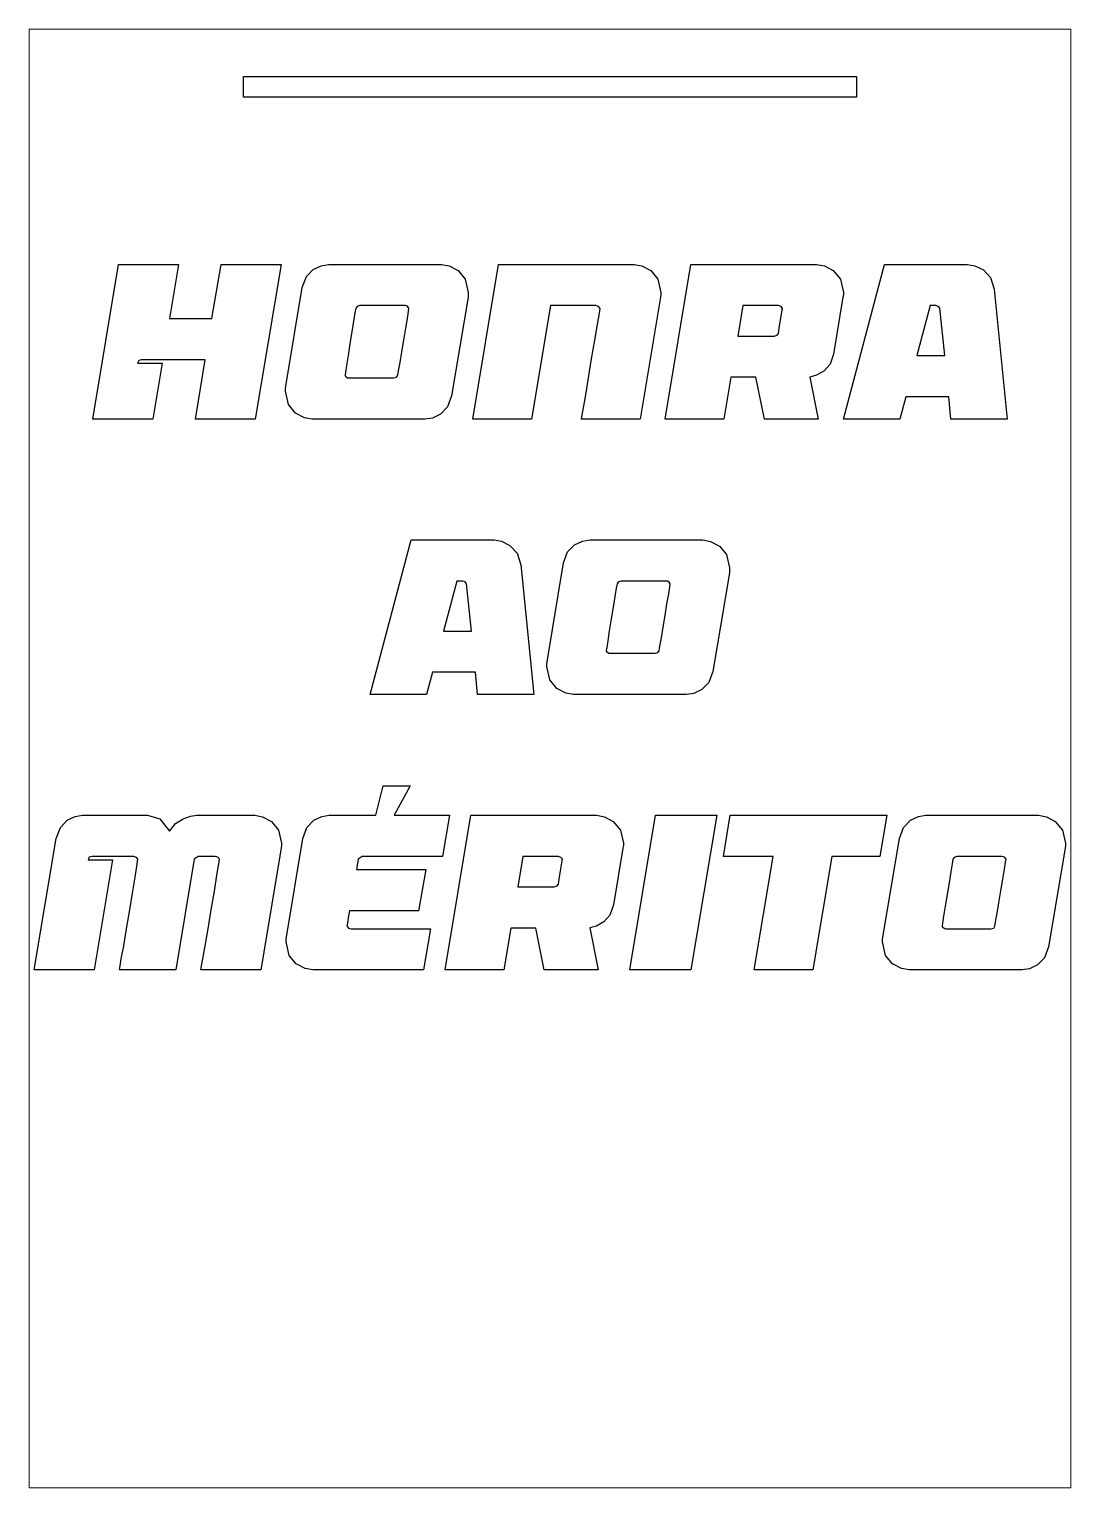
# Model space of a CAD drawing. Header units: millimetres. Extents: x 46.4 to 92.9, y 0 to 65.
import ezdxf

# ---------------------------------------------------------------- set-up
doc = ezdxf.new("R2010")
doc.units = ezdxf.units.MM
doc.layers.add('Corte', color=1, linetype='CONTINUOUS', lineweight=0)
doc.layers.add('Gravação', color=5, linetype='CONTINUOUS')

msp = doc.modelspace()

# ---------------------------------------------------------------- linework, layer by layer
at = {"layer": 'Corte', "color": 1}
for p, q in [((92.857, 65), (46.429, 65)), ((46.429, 65), (46.429, 0)), ((92.857, 0), (92.857, 65)), ((46.429, 0), (92.857, 0))]:
    msp.add_line(p, q, dxfattribs=at)
at = {"layer": 'Gravação', "linetype": 'CONTINUOUS', "lineweight": -3}
msp.add_line((62.961, 50.148), (63.038, 50.619), dxfattribs=at)
at = {"layer": 'Gravação', "color": 7, "linetype": 'CONTINUOUS', "lineweight": -3}
msp.add_line((64.895, 38.179), (66.137, 38.179), dxfattribs=at)
at = {"layer": 'Gravação', "color": 1, "linetype": 'CONTINUOUS'}
msp.add_lwpolyline([(83.297, 62.895), (83.297, 61.966), (55.989, 61.966), (55.989, 62.895)], close=True, dxfattribs=at)
at = {"layer": 'Gravação'}
for points in [[(50.41, 54.517), (53.086, 54.517), (52.681, 52.102), (54.577, 52.102), (54.982, 54.517), (57.657, 54.517), (56.502, 47.624), (53.836, 47.624), (54.269, 50.265), (51.44, 50.265), (51.315, 50.236), (51.257, 50.118), (52.354, 50.118), (51.94, 47.624), (49.265, 47.624), (50.41, 54.517)], [(65.155, 54.448), (65.55, 54.242), (65.868, 53.859), (66.002, 53.27), (66.002, 53.162), (65.993, 53.054), (65.251, 48.655), (65.069, 48.164), (64.761, 47.85), (64.404, 47.673), (64.077, 47.624), (59.043, 47.624), (58.697, 47.683), (58.302, 47.889), (57.985, 48.272), (57.85, 48.871), (57.85, 48.979), (57.869, 49.087), (58.601, 53.486), (58.784, 53.977), (59.092, 54.291), (59.448, 54.458), (59.775, 54.517), (64.809, 54.517), (65.155, 54.448)], [(79.766, 51.365), (79.824, 51.444), (79.862, 51.67), (79.92, 52.043), (79.978, 52.396), (79.987, 52.465), (79.997, 52.524), (80.007, 52.543), (80.007, 52.553), (79.939, 52.642), (79.824, 52.681), (78.245, 52.681), (78.014, 51.326), (79.641, 51.326), (79.766, 51.365)], [(76.801, 42.175), (77.196, 41.969), (77.514, 41.586), (77.648, 40.997), (77.648, 40.889), (77.639, 40.781), (76.898, 36.382), (76.715, 35.891), (76.407, 35.577), (76.051, 35.4), (75.723, 35.351), (70.69, 35.351), (70.343, 35.41), (69.948, 35.616), (69.631, 35.999), (69.496, 36.598), (69.496, 36.706), (69.515, 36.814), (70.247, 41.213), (70.43, 41.704), (70.738, 42.018), (71.094, 42.185), (71.421, 42.244), (76.455, 42.244), (76.801, 42.175)], [(72.595, 40.084), (72.538, 39.72), (72.461, 39.239), (72.374, 38.719), (72.287, 38.189), (72.22, 37.747), (72.172, 37.442), (72.153, 37.315), (72.153, 37.276), (72.201, 37.236), (72.268, 37.197), (72.326, 37.187), (74.328, 37.187), (74.453, 37.217), (74.511, 37.305), (74.539, 37.501), (74.607, 37.874), (74.684, 38.346), (74.77, 38.876), (74.857, 39.396), (74.934, 39.838), (74.982, 40.152), (75.001, 40.28), (74.953, 40.359), (74.886, 40.398), (74.819, 40.408), (72.817, 40.408), (72.692, 40.368), (72.634, 40.29), (72.634, 40.29), (72.595, 40.084)], [(66.118, 29.97), (71.719, 29.97), (72.066, 29.902), (72.461, 29.696), (72.778, 29.313), (72.913, 28.724), (72.913, 28.616), (72.894, 28.508), (72.47, 25.974), (72.316, 25.523), (72.047, 25.218), (71.72, 25.032), (71.411, 24.953), (71.787, 23.078), (69.39, 23.078), (69.015, 24.943), (67.898, 24.943), (67.59, 23.078), (64.972, 23.078), (66.118, 29.97)]]:
    msp.add_lwpolyline(points, dxfattribs=at)
for points in [[(73.394, 54.517), (73.741, 54.448), (74.135, 54.242), (74.453, 53.859), (74.588, 53.27), (74.578, 53.162), (74.568, 53.054), (73.664, 47.624), (71.046, 47.624), (71.075, 47.811), (71.132, 48.125), (71.238, 48.704), (71.363, 49.46), (71.498, 50.305), (71.642, 51.139), (71.758, 51.846), (71.844, 52.347), (71.873, 52.553), (71.806, 52.642), (71.69, 52.681), (69.669, 52.681), (68.822, 47.624), (66.204, 47.624), (67.35, 54.517)], [(75.926, 54.517), (81.527, 54.517), (81.874, 54.448), (82.268, 54.242), (82.586, 53.859), (82.721, 53.27), (82.721, 53.162), (82.701, 53.054), (82.278, 50.521), (82.124, 50.069), (81.854, 49.765), (81.527, 49.578), (81.219, 49.5), (81.595, 47.624), (79.198, 47.624), (78.823, 49.49), (77.706, 49.49), (77.398, 47.624), (74.78, 47.624)], [(84.559, 54.517), (88.245, 54.517), (88.582, 54.458), (88.958, 54.271), (89.275, 53.928), (89.439, 53.407), (90.016, 47.624), (87.514, 47.624), (87.418, 48.616), (85.502, 48.616), (85.233, 47.624), (82.721, 47.624)], [(60.949, 52.357), (60.891, 51.994), (60.814, 51.512), (60.728, 50.992), (60.641, 50.462), (60.574, 50.02), (60.526, 49.716), (60.506, 49.588), (60.506, 49.549), (60.554, 49.509), (60.622, 49.47), (60.68, 49.46), (62.682, 49.46), (62.807, 49.49), (62.864, 49.578), (62.893, 49.775), (62.961, 50.148), (63.038, 50.619), (63.124, 51.149), (63.211, 51.67), (63.288, 52.111), (63.336, 52.426), (63.355, 52.553), (63.307, 52.632), (63.24, 52.671), (63.172, 52.681), (61.17, 52.681), (61.045, 52.642), (60.988, 52.563), (60.988, 52.563)], [(87.023, 52.563), (86.965, 52.642), (86.84, 52.681), (86.59, 52.681), (85.993, 50.452), (87.235, 50.452)], [(63.461, 42.244), (67.148, 42.244), (67.484, 42.185), (67.86, 41.998), (68.177, 41.655), (68.341, 41.134), (68.919, 35.351), (66.416, 35.351), (66.32, 36.343), (64.404, 36.343), (64.135, 35.351), (61.623, 35.351)], [(65.925, 40.29), (65.867, 40.368), (65.742, 40.408), (65.492, 40.408), (64.895, 38.179), (66.137, 38.179)], [(57.879, 24.433), (57.898, 24.541), (58.63, 28.94), (58.812, 29.43), (59.12, 29.745), (59.477, 29.912), (59.804, 29.97), (61.883, 29.97), (62.21, 31.286), (63.413, 31.286), (62.691, 29.97), (65.165, 29.97), (64.857, 28.134), (61.276, 28.134), (61.094, 28.017), (61.017, 27.555), (64.116, 27.555), (63.789, 25.719), (60.709, 25.719), (60.68, 25.562), (60.651, 25.405), (60.632, 25.267), (60.612, 25.159), (60.603, 25.091), (60.593, 25.042), (60.66, 24.943), (60.776, 24.914), (64.318, 24.914), (64.01, 23.078), (59.072, 23.078), (58.726, 23.137), (58.331, 23.343), (58.013, 23.726), (57.879, 24.325), (57.879, 24.325)], [(47.821, 29.43), (48.129, 29.745), (48.485, 29.912), (48.812, 29.97), (51.7, 29.97), (52.248, 29.813), (52.681, 29.264), (52.951, 29.597), (53.288, 29.813), (53.625, 29.931), (53.904, 29.97), (56.483, 29.97), (56.83, 29.902), (57.224, 29.696), (57.542, 29.313), (57.677, 28.724), (57.677, 28.616), (57.657, 28.508), (56.753, 23.078), (54.087, 23.078), (54.115, 23.264), (54.173, 23.579), (54.279, 24.158), (54.404, 24.914), (54.539, 25.758), (54.683, 26.593), (54.799, 27.3), (54.876, 27.801), (54.905, 28.007), (54.895, 28.046), (54.857, 28.085), (54.789, 28.125), (54.722, 28.134), (53.961, 28.134), (53.788, 28.017), (52.96, 23.078), (50.458, 23.078), (50.487, 23.264), (50.535, 23.579), (50.641, 24.158), (50.766, 24.914), (50.91, 25.758), (51.055, 26.593), (51.17, 27.3), (51.247, 27.801), (51.276, 28.007), (51.209, 28.095), (51.093, 28.134), (49.236, 28.134), (49.11, 28.105), (49.053, 27.987), (50.15, 27.987), (49.332, 23.078), (46.656, 23.078), (47.638, 28.94)], [(75.926, 23.078), (73.202, 23.078), (74.347, 29.97), (77.081, 29.97)], [(77.677, 29.97), (84.655, 29.97), (84.347, 28.134), (82.201, 28.134), (81.364, 23.078), (78.746, 23.078), (79.593, 28.134), (77.369, 28.134)], [(91.768, 29.902), (92.163, 29.696), (92.48, 29.313), (92.615, 28.724), (92.615, 28.616), (92.606, 28.508), (91.864, 24.109), (91.682, 23.618), (91.374, 23.304), (91.017, 23.127), (90.69, 23.078), (85.656, 23.078), (85.31, 23.137), (84.915, 23.343), (84.598, 23.726), (84.463, 24.325), (84.463, 24.433), (84.482, 24.541), (85.214, 28.939), (85.396, 29.43), (85.704, 29.745), (86.061, 29.912), (86.388, 29.97), (91.422, 29.97)], [(69.958, 26.819), (70.016, 26.897), (70.054, 27.123), (70.112, 27.496), (70.17, 27.85), (70.179, 27.918), (70.189, 27.977), (70.199, 27.997), (70.199, 28.007), (70.131, 28.095), (70.016, 28.134), (68.437, 28.134), (68.206, 26.779), (69.833, 26.779)], [(87.562, 27.81), (87.504, 27.447), (87.427, 26.966), (87.341, 26.446), (87.254, 25.915), (87.187, 25.474), (87.139, 25.169), (87.119, 25.042), (87.119, 25.002), (87.167, 24.963), (87.235, 24.924), (87.293, 24.914), (89.295, 24.914), (89.42, 24.943), (89.477, 25.032), (89.506, 25.228), (89.574, 25.601), (89.651, 26.072), (89.737, 26.603), (89.824, 27.123), (89.901, 27.565), (89.949, 27.879), (89.968, 28.007), (89.92, 28.085), (89.853, 28.125), (89.785, 28.134), (87.783, 28.134), (87.658, 28.095), (87.601, 28.017), (87.601, 28.017)]]:
    msp.add_lwpolyline(points, close=True, dxfattribs=at)

doc.saveas('drawing.dxf')
